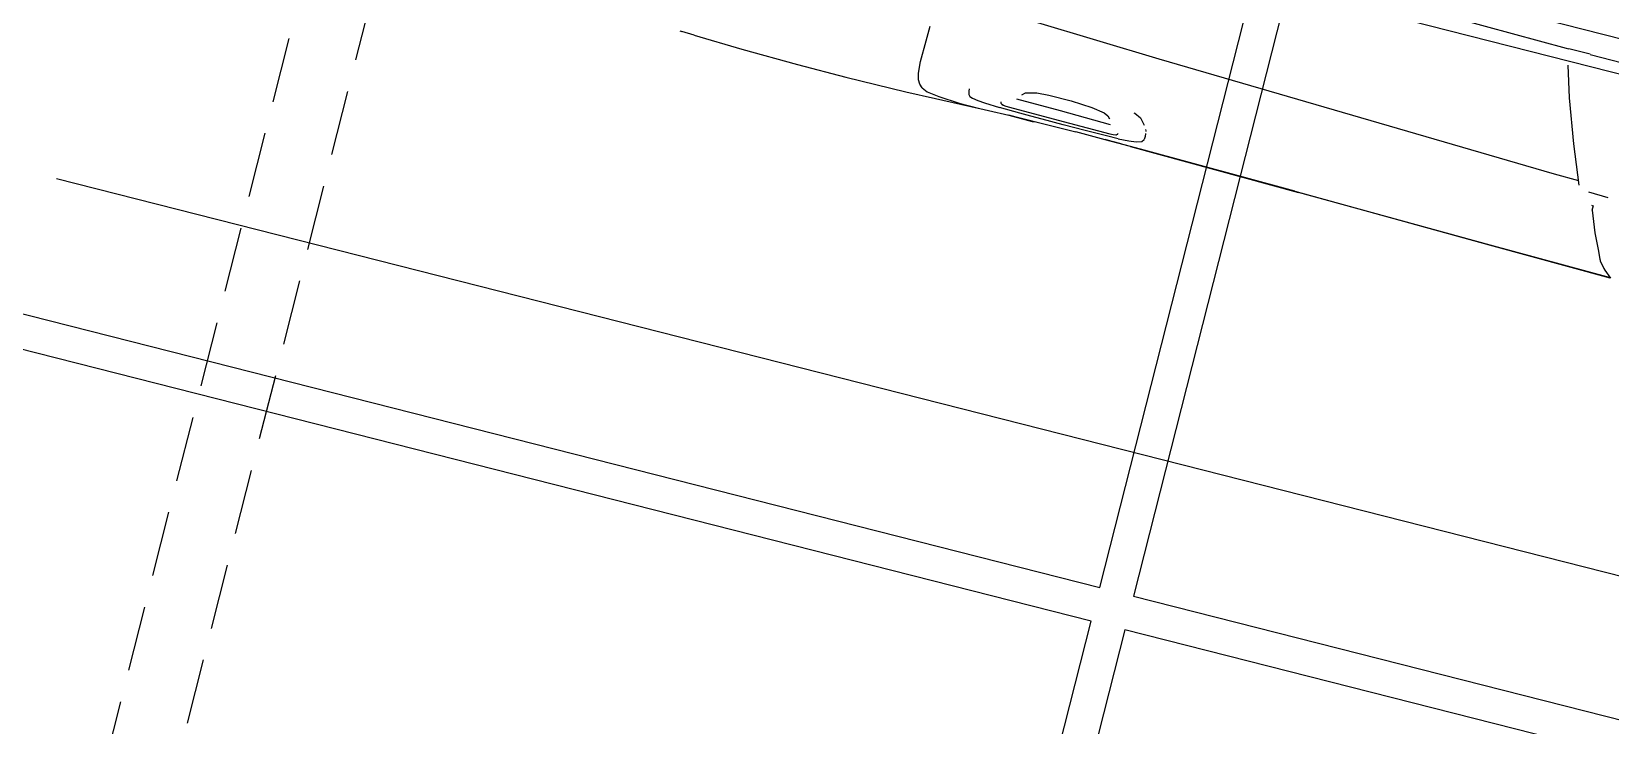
# Model space of a CAD drawing. Header units: inches. Extents: x 6322 to 85903, y -36042 to 7673.
# Drawn here: x 75912.5 to 76003.4, y -297.4 to -257.5 of the extents above; entities that cross this region are included whole.
import ezdxf

# ---------------------------------------------------------------- set-up
doc = ezdxf.new("R2010")
doc.units = ezdxf.units.IN
doc.header["$LTSCALE"] = 10
doc.linetypes.add('Amconstr', pattern=[9999, 9999, 0])
doc.linetypes.add('HIDDEN2', pattern=[0.1875, 0.125, -0.0625])
for name, color, linetype in [('ADSK_ASSOC_ENTITY_BACKUPS', 7, 'Continuous'), ('CAR1', 250, 'Continuous'), ('PARK LINE', 2, 'Continuous'), ('SHADE I SEC BEAM', 11, 'HIDDEN2'), ('SOLAR PANEL', 10, 'Continuous'), ('WALL', 4, 'Continuous')]:
    doc.layers.add(name, color=color, linetype=linetype)

# ---------------------------------------------------------------- blocks, each defined once
blk = doc.blocks.new('*U63')
at = {"layer": 'PARK LINE', "linetype": 'Amconstr', "lineweight": 25}
blk.add_line((218.073, -55.399), (-218.073, 55.399), dxfattribs=at)
blk = doc.blocks.new('*U64')
at = {"layer": 'PARK LINE', "color": 0, "linetype": 'ByBlock', "lineweight": -2}
blk.add_blockref('*U63', (-26.099, -102.737), dxfattribs=at)
blk = doc.blocks.new('*U164')
at = {"layer": 'SOLAR PANEL'}
blk.add_lwpolyline([(-39, 18), (-39, -18), (39, -18), (39, 18)], close=True, dxfattribs=at)
blk = doc.blocks.new('*U163')
at = {"layer": 'SOLAR PANEL', "color": 0, "linetype": 'ByBlock', "lineweight": -2}
for p in [(80, 152), (0, 114), (80, 114), (0, 76), (80, 76)]:
    blk.add_blockref('*U164', p, dxfattribs=at)
blk = doc.blocks.new('*U61')
at = {"layer": 'SOLAR PANEL', "xscale": -1, "rotation": 165.7461911174656}
blk.add_blockref('*U163', (-184.487, 86.074), dxfattribs=at)
blk = doc.blocks.new('*U62')
at = {"layer": 'ADSK_ASSOC_ENTITY_BACKUPS', "linetype": 'Amconstr', "lineweight": 25}
blk.add_blockref('*U61', (0, 0), dxfattribs=at)
at = {"layer": 'SOLAR PANEL', "color": 0, "linetype": 'ByBlock', "lineweight": -2}
blk.add_blockref('*U61', (0, 0), dxfattribs=at)
blk = doc.blocks.new('*U148')
at = {"layer": 'SHADE I SEC BEAM', "ltscale": 3}
blk.add_lwpolyline([(-119.447, -478.315), (-123.324, -477.33), (119.447, 478.315), (123.324, 477.33)], close=True, dxfattribs=at)
blk = doc.blocks.new('*U149')
at = {"layer": 'WALL', "color": 0, "linetype": 'ByBlock', "lineweight": -2}
blk.add_blockref('*U148', (0, 0), dxfattribs=at)
blk = doc.blocks.new('A$C6e495745')
at = {"layer": 'CAR1'}
for p, q in [((106.71, 78.252), (106.282, 78.618)), ((106.295, 78.607), (113.473, 78.573)), ((106.307, 78.597), (106.316, 78.606)), ((106.316, 78.606), (106.319, 78.606)), ((113.538, 78.57), (106.319, 78.606)), ((106.797, 78.178), (106.71, 78.252)), ((107.113, 77.798), (106.797, 78.178)), ((113.473, 78.573), (124.916, 78.515)), ((125.125, 78.503), (113.538, 78.57)), ((134.942, 78.482), (124.916, 78.515)), ((125.125, 78.503), (134.332, 78.47)), ((134.332, 78.47), (134.942, 78.469)), ((134.966, 78.469), (134.371, 78.469)), ((134.371, 78.469), (134.373, 78.469)), ((135.116, 78.188), (134.692, 78.132)), ((134.942, 78.482), (136.449, 78.477)), ((135.502, 78.469), (134.966, 78.469)), ((135.733, 78.225), (135.116, 78.188)), ((135.487, 78.469), (136.026, 78.472)), ((135.733, 78.225), (136.42, 78.242)), ((136.026, 78.472), (136.454, 78.474)), ((136.42, 78.242), (137.693, 78.264)), ((136.449, 78.477), (138.187, 78.477)), ((137.693, 78.264), (138.994, 78.273)), ((139.85, 78.511), (138.187, 78.477)), ((138.994, 78.273), (140.246, 78.281)), ((141.66, 78.542), (139.85, 78.511)), ((140.246, 78.281), (140.923, 78.278)), ((140.776, 78.561), (140.555, 78.523)), ((141.21, 78.561), (140.776, 78.561)), ((140.776, 78.561), (141.21, 78.561)), ((140.923, 78.278), (141.579, 78.276)), ((142.173, 78.561), (141.21, 78.561)), ((141.21, 78.561), (142.173, 78.561)), ((141.579, 78.276), (142.798, 78.258)), ((143.879, 78.622), (141.66, 78.542)), ((143.696, 78.229), (142.798, 78.258)), ((144.103, 78.197), (143.696, 78.229)), ((145.1, 78.628), (143.879, 78.622)), ((143.982, 78.623), (143.959, 78.622)), ((146.501, 78.725), (143.982, 78.623)), ((144.451, 78.145), (144.103, 78.197)), ((146.338, 78.571), (145.1, 78.628)), ((147.048, 78.472), (146.338, 78.571)), ((148.237, 78.787), (146.501, 78.725)), ((147.402, 78.323), (147.048, 78.472)), ((147.402, 78.323), (147.578, 78.16)), ((150.014, 78.839), (148.237, 78.787)), ((151.791, 78.878), (150.014, 78.839)), ((154.675, 78.902), (151.791, 78.878)), ((157.989, 78.878), (154.675, 78.902)), ((160.859, 78.82), (157.989, 78.878)), ((160.859, 78.82), (161.594, 78.797)), ((161.725, 78.787), (161.594, 78.797)), ((107.129, 77.779), (107.113, 77.798)), ((107.157, 77.721), (107.129, 77.779)), ((107.402, 77.214), (107.157, 77.721)), ((134.271, 77.709), (134.273, 77.752)), ((134.29, 77.534), (134.271, 77.709)), ((134.272, 77.769), (134.29, 77.879)), ((134.385, 78.025), (134.29, 77.879)), ((134.307, 77.377), (134.303, 77.41)), ((134.352, 77.303), (134.307, 77.377)), ((134.692, 78.132), (134.385, 78.025)), ((135.833, 77.999), (135.815, 77.916)), ((135.833, 77.999), (135.885, 78.028)), ((135.932, 78.04), (135.885, 78.028)), ((136.072, 78.064), (135.932, 78.04)), ((136.277, 78.072), (136.072, 78.064)), ((139.345, 78.097), (136.277, 78.072)), ((136.373, 77.564), (139.351, 77.534)), ((136.661, 77.111), (136.517, 77.259)), ((142.248, 78.102), (139.345, 78.097)), ((139.351, 77.534), (141.966, 77.536)), ((142.459, 78.096), (142.248, 78.102)), ((142.632, 78.075), (142.459, 78.096)), ((142.724, 78.038), (142.632, 78.075)), ((142.642, 78.071), (142.692, 78.064)), ((142.692, 78.064), (142.775, 78.025)), ((142.775, 78.025), (142.724, 78.038)), ((142.775, 78.025), (142.791, 77.932)), ((144.611, 78.091), (144.451, 78.145)), ((144.697, 78.006), (144.611, 78.091)), ((144.747, 77.818), (144.697, 78.006)), ((144.759, 77.683), (144.747, 77.818)), ((147.578, 78.16), (147.716, 77.931)), ((147.716, 77.931), (147.794, 77.671)), ((147.794, 77.671), (147.803, 77.641)), ((147.803, 77.641), (147.814, 77.563)), ((147.814, 77.563), (147.877, 76.887)), ((107.823, 76.337), (107.402, 77.214)), ((134.487, 77.08), (134.485, 77.083)), ((134.805, 76.735), (134.487, 77.08)), ((135.198, 76.564), (134.805, 76.735)), ((135.246, 76.556), (135.198, 76.564)), ((136.908, 76.991), (136.661, 77.111)), ((137.669, 76.891), (136.908, 76.991)), ((138.91, 76.832), (137.669, 76.891)), ((140.24, 76.845), (138.91, 76.832)), ((140.947, 76.901), (140.24, 76.845)), ((141.249, 76.98), (140.947, 76.901)), ((141.566, 77.069), (141.249, 76.98)), ((141.749, 77.221), (141.566, 77.069)), ((147.877, 76.887), (147.877, 75.659)), ((108.318, 75.101), (107.823, 76.337)), ((147.877, 75.659), (147.877, 74.786)), ((108.318, 75.101), (108.318, 74.825)), ((108.395, 74.852), (108.318, 74.853)), ((108.425, 74.851), (108.395, 74.852)), ((108.8, 74.151), (107.64, 74.17)), ((110.346, 71.704), (109.424, 73.922)), ((110.975, 73.651), (109.527, 73.674)), ((134.676, 73.181), (110.975, 73.651)), ((142.15, 72.97), (134.676, 73.181)), ((111.268, 69.216), (110.346, 71.704)), ((111.83, 67.421), (111.268, 69.216)), ((110.758, 66.483), (108.215, 66.47)), ((110.759, 66.48), (110.761, 66.482)), ((110.761, 66.482), (112.019, 66.489)), ((112.19, 66.49), (112.019, 66.489)), ((118.624, 66.488), (112.19, 66.49))]:
    blk.add_line(p, q, dxfattribs=at)

msp = doc.modelspace()

# ---------------------------------------------------------------- linework, layer by layer
at = {"linetype": 'Amconstr', "lineweight": 25}
msp.add_circle((60708.4733, -17819.81171), 18222, dxfattribs=at)

# ---------------------------------------------------------------- block references
at = {"layer": 'CAR1', "rotation": 164.9497587353136}
msp.add_blockref('A$C6e495745', (76126.46188, -223.36188), dxfattribs=at)
at = {"layer": 'PARK LINE', "linetype": 'Amconstr', "lineweight": 25, "xscale": -1, "rotation": 151.4923822348115}
msp.add_blockref('*U64', (76105.9244, -424.10403), dxfattribs=at)
at = {"layer": 'SOLAR PANEL', "linetype": 'Amconstr', "lineweight": 25, "xscale": -1, "rotation": 151.4923822348075}
msp.add_blockref('*U62', (76115.77311, -385.33545), dxfattribs=at)
at = {"layer": 'WALL'}
msp.add_blockref('*U149', (76017.89677, 90.40946), dxfattribs=at)

doc.saveas('drawing.dxf')
